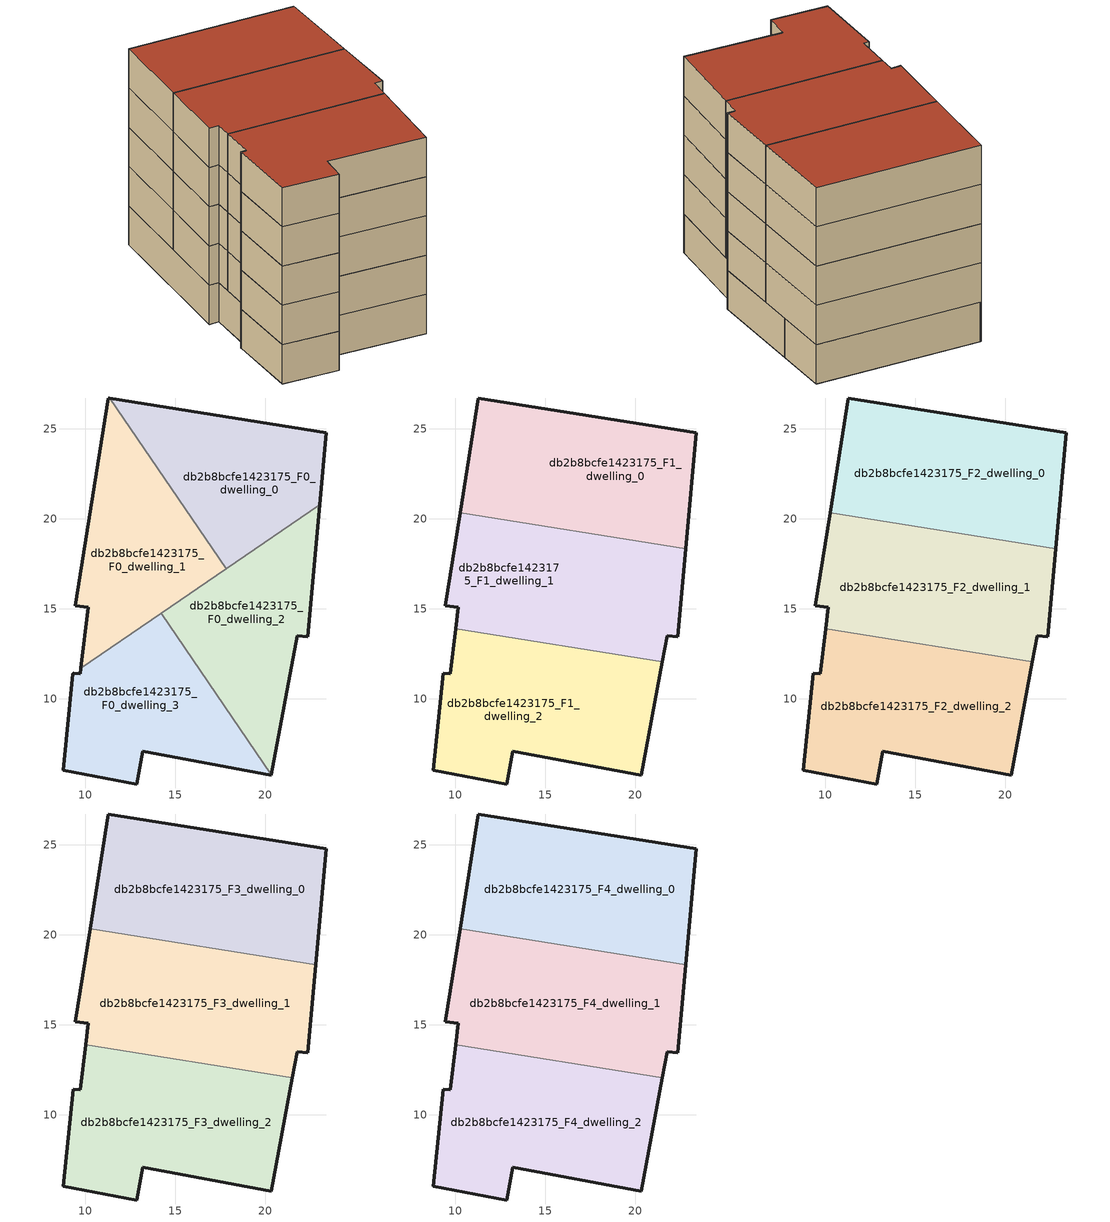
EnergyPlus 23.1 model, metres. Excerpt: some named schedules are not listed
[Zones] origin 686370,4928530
db2b8bcfe1423175_F0_dwelling_0
 floor ground (EU_floor_Construction): 23.04,20.78 23.4,24.79 11.37,26.7 17.85,17.23 z0
 wall outside (EU_wall_Construction): 11.37,26.7 23.4,24.79 23.04,20.78 z0:3
 wall to db2b8bcfe1423175_F0_dwelling_2 (EU_wall_Construction): 23.04,20.78 17.85,17.23 z0:3
 wall to db2b8bcfe1423175_F0_dwelling_1 (EU_wall_Construction): 17.85,17.23 11.37,26.7 z0:3
db2b8bcfe1423175_F0_dwelling_1
 floor ground (EU_floor_Construction): 17.85,17.23 11.37,26.7 11.3,26.71 9.45,15.16 10.17,15.08 9.77,11.71 z0
 wall outside (EU_wall_Construction): 9.77,11.71 10.17,15.08 9.45,15.16 11.3,26.71 11.37,26.7 z0:3
 wall to db2b8bcfe1423175_F0_dwelling_3 (EU_wall_Construction): 14.22,14.75 9.77,11.71 z0:3
 wall to db2b8bcfe1423175_F0_dwelling_2 (EU_wall_Construction): 17.85,17.23 14.22,14.75 z0:3
db2b8bcfe1423175_F0_dwelling_2
 floor ground (EU_floor_Construction): 20.35,5.79 21.78,13.5 22.36,13.45 23.04,20.78 14.22,14.75 z0
 wall outside (EU_wall_Construction): 23.04,20.78 22.36,13.45 21.78,13.5 20.35,5.79 z0:3
 wall to db2b8bcfe1423175_F0_dwelling_3 (EU_wall_Construction): 20.35,5.79 14.22,14.75 z0:3
db2b8bcfe1423175_F0_dwelling_3
 floor ground (EU_floor_Construction): 20.34,5.76 20.35,5.79 14.22,14.75 9.77,11.71 9.73,11.38 9.37,11.43 9.33,11.43 9.33,11.4 8.78,6.03 12.86,5.27 13.2,7.09 z0
 wall outside (EU_wall_Construction): 20.35,5.79 20.34,5.76 13.2,7.09 12.86,5.27 8.78,6.03 9.33,11.4 9.33,11.43 9.37,11.43 9.73,11.38 9.77,11.71 z0:3
db2b8bcfe1423175_F1_dwelling_0
 floor to db2b8bcfe1423175_F0_dwelling_0 (EU_floor_Construction): 23.04,20.78 23.4,24.79 11.37,26.7 16.4,19.36 20.09,18.77 z3
 floor to db2b8bcfe1423175_F0_dwelling_2 (EU_floor_Construction): 22.81,18.34 23.04,20.78 20.09,18.77 z3
 floor to db2b8bcfe1423175_F0_dwelling_1 (EU_floor_Construction): 16.4,19.36 11.37,26.7 11.3,26.71 10.28,20.33 z3
 wall outside (EU_wall_Construction): 10.28,20.33 11.3,26.71 23.4,24.79 22.81,18.34 z3:6
 wall to db2b8bcfe1423175_F1_dwelling_1 (EU_wall_Construction): 22.81,18.34 10.28,20.33 z3:6
db2b8bcfe1423175_F1_dwelling_1
 floor to db2b8bcfe1423175_F0_dwelling_1 (EU_floor_Construction): 17.85,17.23 16.4,19.36 10.28,20.33 9.45,15.16 10.17,15.08 10.03,13.89 12.41,13.51 z3
 floor to db2b8bcfe1423175_F0_dwelling_0 (EU_floor_Construction): 20.09,18.77 16.4,19.36 17.85,17.23 z3
 floor to db2b8bcfe1423175_F0_dwelling_2 (EU_floor_Construction): 21.52,12.07 21.78,13.5 22.36,13.45 22.81,18.34 20.09,18.77 14.22,14.75 15.39,13.04 z3
 floor to db2b8bcfe1423175_F0_dwelling_3 (EU_floor_Construction): 15.39,13.04 14.22,14.75 12.41,13.51 z3
 wall outside (EU_wall_Construction): 22.81,18.34 22.36,13.45 21.78,13.5 21.52,12.07 / 10.03,13.89 10.17,15.08 9.45,15.16 10.28,20.33 z3:6
 wall to db2b8bcfe1423175_F1_dwelling_2 (EU_wall_Construction): 21.52,12.07 10.03,13.89 z3:6
db2b8bcfe1423175_F1_dwelling_2
 floor to db2b8bcfe1423175_F0_dwelling_2 (EU_floor_Construction): 20.35,5.79 21.52,12.07 15.39,13.04 z3
 floor to db2b8bcfe1423175_F0_dwelling_3 (EU_floor_Construction): 20.34,5.76 20.35,5.79 15.39,13.04 12.41,13.51 9.77,11.71 9.73,11.38 9.33,11.43 9.33,11.4 8.78,6.03 12.86,5.27 13.2,7.09 z3
 floor to db2b8bcfe1423175_F0_dwelling_1 (EU_floor_Construction): 12.41,13.51 10.03,13.89 9.77,11.71 z3
 wall outside (EU_wall_Construction): 21.52,12.07 20.34,5.76 13.2,7.09 12.86,5.27 8.78,6.03 9.33,11.43 9.73,11.38 10.03,13.89 z3:6
db2b8bcfe1423175_F2_dwelling_0
 floor to db2b8bcfe1423175_F1_dwelling_0 (EU_floor_Construction): 22.81,18.34 23.4,24.79 11.3,26.71 10.28,20.33 z6
 wall outside (EU_wall_Construction): 10.28,20.33 11.3,26.71 23.4,24.79 22.81,18.34 z6:9
 wall to db2b8bcfe1423175_F2_dwelling_1 (EU_wall_Construction): 22.81,18.34 10.28,20.33 z6:9
db2b8bcfe1423175_F2_dwelling_1
 floor to db2b8bcfe1423175_F1_dwelling_1 (EU_floor_Construction): 21.52,12.07 21.78,13.5 22.36,13.45 22.81,18.34 10.28,20.33 9.45,15.16 10.17,15.08 10.03,13.89 z6
 wall outside (EU_wall_Construction): 22.81,18.34 22.36,13.45 21.78,13.5 21.52,12.07 / 10.03,13.89 10.17,15.08 9.45,15.16 10.28,20.33 z6:9
 wall to db2b8bcfe1423175_F2_dwelling_2 (EU_wall_Construction): 21.52,12.07 10.03,13.89 z6:9
db2b8bcfe1423175_F2_dwelling_2
 floor to db2b8bcfe1423175_F1_dwelling_2 (EU_floor_Construction): 20.34,5.76 21.52,12.07 10.03,13.89 9.73,11.38 9.33,11.43 8.78,6.03 12.86,5.27 13.2,7.09 z6
 wall outside (EU_wall_Construction): 21.52,12.07 20.34,5.76 13.2,7.09 12.86,5.27 8.78,6.03 9.33,11.43 9.73,11.38 10.03,13.89 z6:9
db2b8bcfe1423175_F3_dwelling_0
 floor to db2b8bcfe1423175_F2_dwelling_0 (EU_floor_Construction): 22.81,18.34 23.4,24.79 11.3,26.71 10.28,20.33 z9
 wall outside (EU_wall_Construction): 10.28,20.33 11.3,26.71 23.4,24.79 22.81,18.34 z9:12
 wall to db2b8bcfe1423175_F3_dwelling_1 (EU_wall_Construction): 22.81,18.34 10.28,20.33 z9:12
db2b8bcfe1423175_F3_dwelling_1
 floor to db2b8bcfe1423175_F2_dwelling_1 (EU_floor_Construction): 21.52,12.07 21.78,13.5 22.36,13.45 22.81,18.34 10.28,20.33 9.45,15.16 10.17,15.08 10.03,13.89 z9
 wall outside (EU_wall_Construction): 22.81,18.34 22.36,13.45 21.78,13.5 21.52,12.07 / 10.03,13.89 10.17,15.08 9.45,15.16 10.28,20.33 z9:12
 wall to db2b8bcfe1423175_F3_dwelling_2 (EU_wall_Construction): 21.52,12.07 10.03,13.89 z9:12
db2b8bcfe1423175_F3_dwelling_2
 floor to db2b8bcfe1423175_F2_dwelling_2 (EU_floor_Construction): 20.34,5.76 21.52,12.07 10.03,13.89 9.73,11.38 9.33,11.43 8.78,6.03 12.86,5.27 13.2,7.09 z9
 wall outside (EU_wall_Construction): 21.52,12.07 20.34,5.76 13.2,7.09 12.86,5.27 8.78,6.03 9.33,11.43 9.73,11.38 10.03,13.89 z9:12
db2b8bcfe1423175_F4_dwelling_0
 floor to db2b8bcfe1423175_F3_dwelling_0 (EU_floor_Construction): 22.81,18.34 23.4,24.79 11.3,26.71 10.28,20.33 z12
 wall outside (EU_wall_Construction): 10.28,20.33 11.3,26.71 23.4,24.79 22.81,18.34 z12:15
 wall to db2b8bcfe1423175_F4_dwelling_1 (EU_wall_Construction): 22.81,18.34 10.28,20.33 z12:15
 roof outside (EU_roof_Construction): 23.4,24.79 22.81,18.34 10.28,20.33 11.3,26.71 z15
db2b8bcfe1423175_F4_dwelling_1
 floor to db2b8bcfe1423175_F3_dwelling_1 (EU_floor_Construction): 21.52,12.07 21.78,13.5 22.36,13.45 22.81,18.34 10.28,20.33 9.45,15.16 10.17,15.08 10.03,13.89 z12
 wall outside (EU_wall_Construction): 22.81,18.34 22.36,13.45 21.78,13.5 21.52,12.07 / 10.03,13.89 10.17,15.08 9.45,15.16 10.28,20.33 z12:15
 wall to db2b8bcfe1423175_F4_dwelling_2 (EU_wall_Construction): 21.52,12.07 10.03,13.89 z12:15
 roof outside (EU_roof_Construction): 22.81,18.34 22.36,13.45 21.78,13.5 21.52,12.07 10.03,13.89 10.17,15.08 9.45,15.16 10.28,20.33 z15
db2b8bcfe1423175_F4_dwelling_2
 floor to db2b8bcfe1423175_F3_dwelling_2 (EU_floor_Construction): 20.34,5.76 21.52,12.07 10.03,13.89 9.73,11.38 9.33,11.43 8.78,6.03 12.86,5.27 13.2,7.09 z12
 wall outside (EU_wall_Construction): 21.52,12.07 20.34,5.76 13.2,7.09 12.86,5.27 8.78,6.03 9.33,11.43 9.73,11.38 10.03,13.89 z12:15
 roof outside (EU_roof_Construction): 21.52,12.07 20.34,5.76 13.2,7.09 12.86,5.27 8.78,6.03 9.33,11.43 9.73,11.38 10.03,13.89 z15
[Building]
EU S2 Campaign: North Axis=0; Terrain=City; Solar Distribution=FullExterior
[Site:Location]
Bologna: Latitude=44.5; Longitude=11.25; Time Zone=1; Elevation=37
[SizingPeriod:WeatherFileDays]
AnnualSizingPeriod: Begin Month=1; Begin Day of Month=1; End Month=12; End Day of Month=31; Day of Week for Start Day=Monday; Use Weather File Daylight Saving Period=No; Use Weather File Rain and Snow Indicators=No
[MATERIAL]
EU_InternalMass_Material: Roughness=MediumRough; Thickness=0.1; Conductivity=1; Density=1800; Specific Heat=900; Thermal Absorptance=0.9; Solar Absorptance=0.7; Visible Absorptance=0.7
[MATERIAL:NOMASS] Roughness=MediumRough; Thermal Absorptance=0.9; Solar Absorptance=0.7; Visible Absorptance=0.7
Name | Thermal Resistance
EU_wall_NoMass | 0.905828
EU_roof_NoMass | 0.37593
EU_floor_NoMass | 0.67114
[CONSTRUCTION]
EU_wall_Construction: EU_wall_NoMass
EU_roof_Construction: EU_roof_NoMass
EU_floor_Construction: EU_floor_NoMass
EU_InternalMass_Construction: EU_InternalMass_Material
[ZONE] Type=1; Multiplier=1; Ceiling Height=autocalculate; Floor Area=autocalculate; Part of Total Floor Area=Yes
Name | Volume
db2b8bcfe1423175_F0_dwelling_0; db2b8bcfe1423175_F0_dwelling_1 | 181.532
db2b8bcfe1423175_F1_dwelling_0; db2b8bcfe1423175_F2_dwelling_0; db2b8bcfe1423175_F3_dwelling_0; db2b8bcfe1423175_F4_dwelling_0 | 242.041
db2b8bcfe1423175_F1_dwelling_1; db2b8bcfe1423175_F2_dwelling_1; db2b8bcfe1423175_F3_dwelling_1; db2b8bcfe1423175_F4_dwelling_1 | 242.034
db2b8bcfe1423175_F0_dwelling_2 | 181.541
db2b8bcfe1423175_F1_dwelling_2; db2b8bcfe1423175_F2_dwelling_2; db2b8bcfe1423175_F3_dwelling_2; db2b8bcfe1423175_F4_dwelling_2 | 242.053
db2b8bcfe1423175_F0_dwelling_3 | 181.519
[INTERNALMASS] Construction=EU_InternalMass_Construction
Name | Zone or ZoneList | Surface Area
db2b8bcfe1423175_F0_dwelling_0_EU_InternalMass | db2b8bcfe1423175_F0_dwelling_0 | 60.5105
db2b8bcfe1423175_F0_dwelling_1_EU_InternalMass | db2b8bcfe1423175_F0_dwelling_1 | 60.5127
db2b8bcfe1423175_F0_dwelling_2_EU_InternalMass | db2b8bcfe1423175_F0_dwelling_2 | 60.5153
db2b8bcfe1423175_F0_dwelling_3_EU_InternalMass | db2b8bcfe1423175_F0_dwelling_3 | 60.5063
db2b8bcfe1423175_F1_dwelling_0_EU_InternalMass | db2b8bcfe1423175_F1_dwelling_0 | 80.6802
db2b8bcfe1423175_F1_dwelling_1_EU_InternalMass | db2b8bcfe1423175_F1_dwelling_1 | 80.6782
db2b8bcfe1423175_F1_dwelling_2_EU_InternalMass | db2b8bcfe1423175_F1_dwelling_2 | 80.6849
db2b8bcfe1423175_F2_dwelling_0_EU_InternalMass | db2b8bcfe1423175_F2_dwelling_0 | 80.6802
db2b8bcfe1423175_F2_dwelling_1_EU_InternalMass | db2b8bcfe1423175_F2_dwelling_1 | 80.6782
db2b8bcfe1423175_F2_dwelling_2_EU_InternalMass | db2b8bcfe1423175_F2_dwelling_2 | 80.6849
db2b8bcfe1423175_F3_dwelling_0_EU_InternalMass | db2b8bcfe1423175_F3_dwelling_0 | 80.6802
db2b8bcfe1423175_F3_dwelling_1_EU_InternalMass | db2b8bcfe1423175_F3_dwelling_1 | 80.6782
db2b8bcfe1423175_F3_dwelling_2_EU_InternalMass | db2b8bcfe1423175_F3_dwelling_2 | 80.6849
db2b8bcfe1423175_F4_dwelling_0_EU_InternalMass | db2b8bcfe1423175_F4_dwelling_0 | 80.6802
db2b8bcfe1423175_F4_dwelling_1_EU_InternalMass | db2b8bcfe1423175_F4_dwelling_1 | 80.6782
db2b8bcfe1423175_F4_dwelling_2_EU_InternalMass | db2b8bcfe1423175_F4_dwelling_2 | 80.6849
[OTHEREQUIPMENT] Fuel Type=Electricity; Design Level Calculation Method=Watts/Area; Power per Zone Floor Area=1; Fraction Latent=0; Fraction Radiant=0; Fraction Lost=0; Carbon Dioxide Generation Rate=0; EndUse Subcategory=EU_Step8_InternalGains
Name | Zone or ZoneList or Space or SpaceList | Schedule
EU_Step8_InternalGain_db2b8bcfe1423175_F0_dwelling_0_f000 | db2b8bcfe1423175_F0_dwelling_0 | EU_Step8_GainSchedule_db2b8bcfe1423175_F0_dwelling_0_f000
EU_Step8_InternalGain_db2b8bcfe1423175_F0_dwelling_1_f000 | db2b8bcfe1423175_F0_dwelling_1 | EU_Step8_GainSchedule_db2b8bcfe1423175_F0_dwelling_1_f000
EU_Step8_InternalGain_db2b8bcfe1423175_F0_dwelling_2_f000 | db2b8bcfe1423175_F0_dwelling_2 | EU_Step8_GainSchedule_db2b8bcfe1423175_F0_dwelling_2_f000
EU_Step8_InternalGain_db2b8bcfe1423175_F0_dwelling_3_f000 | db2b8bcfe1423175_F0_dwelling_3 | EU_Step8_GainSchedule_db2b8bcfe1423175_F0_dwelling_3_f000
EU_Step8_InternalGain_db2b8bcfe1423175_F1_dwelling_0_f000 | db2b8bcfe1423175_F1_dwelling_0 | EU_Step8_GainSchedule_db2b8bcfe1423175_F1_dwelling_0_f000
EU_Step8_InternalGain_db2b8bcfe1423175_F1_dwelling_1_f000 | db2b8bcfe1423175_F1_dwelling_1 | EU_Step8_GainSchedule_db2b8bcfe1423175_F1_dwelling_1_f000
EU_Step8_InternalGain_db2b8bcfe1423175_F1_dwelling_2_f000 | db2b8bcfe1423175_F1_dwelling_2 | EU_Step8_GainSchedule_db2b8bcfe1423175_F1_dwelling_2_f000
EU_Step8_InternalGain_db2b8bcfe1423175_F2_dwelling_0_f000 | db2b8bcfe1423175_F2_dwelling_0 | EU_Step8_GainSchedule_db2b8bcfe1423175_F2_dwelling_0_f000
EU_Step8_InternalGain_db2b8bcfe1423175_F2_dwelling_1_f000 | db2b8bcfe1423175_F2_dwelling_1 | EU_Step8_GainSchedule_db2b8bcfe1423175_F2_dwelling_1_f000
EU_Step8_InternalGain_db2b8bcfe1423175_F2_dwelling_2_f000 | db2b8bcfe1423175_F2_dwelling_2 | EU_Step8_GainSchedule_db2b8bcfe1423175_F2_dwelling_2_f000
EU_Step8_InternalGain_db2b8bcfe1423175_F3_dwelling_0_f000 | db2b8bcfe1423175_F3_dwelling_0 | EU_Step8_GainSchedule_db2b8bcfe1423175_F3_dwelling_0_f000
EU_Step8_InternalGain_db2b8bcfe1423175_F3_dwelling_1_f000 | db2b8bcfe1423175_F3_dwelling_1 | EU_Step8_GainSchedule_db2b8bcfe1423175_F3_dwelling_1_f000
EU_Step8_InternalGain_db2b8bcfe1423175_F3_dwelling_2_f000 | db2b8bcfe1423175_F3_dwelling_2 | EU_Step8_GainSchedule_db2b8bcfe1423175_F3_dwelling_2_f000
EU_Step8_InternalGain_db2b8bcfe1423175_F4_dwelling_0_f000 | db2b8bcfe1423175_F4_dwelling_0 | EU_Step8_GainSchedule_db2b8bcfe1423175_F4_dwelling_0_f000
EU_Step8_InternalGain_db2b8bcfe1423175_F4_dwelling_1_f000 | db2b8bcfe1423175_F4_dwelling_1 | EU_Step8_GainSchedule_db2b8bcfe1423175_F4_dwelling_1_f000
EU_Step8_InternalGain_db2b8bcfe1423175_F4_dwelling_2_f000 | db2b8bcfe1423175_F4_dwelling_2 | EU_Step8_GainSchedule_db2b8bcfe1423175_F4_dwelling_2_f000
[ZONEVENTILATION:DESIGNFLOWRATE] Schedule=EU_AlwaysOn; Design Flow Rate Calculation Method=AirChanges/Hour; Air Changes per Hour=0.73129; Ventilation Type=Natural; Fan Pressure Rise=0; Fan Total Efficiency=1; Constant Term Coefficient=1; Temperature Term Coefficient=0; Velocity Term Coefficient=0; Velocity Squared Term Coefficient=0; Minimum Indoor Temperature=-100; Maximum Indoor Temperature=100; Delta Temperature=-100; Minimum Outdoor Temperature=-100; Maximum Outdoor Temperature=100; Maximum Wind Speed=40
Name | Zone or ZoneList or Space or SpaceList
EU_ConstantAir_db2b8bcfe1423175_F0_dwelling_0 | db2b8bcfe1423175_F0_dwelling_0
EU_ConstantAir_db2b8bcfe1423175_F0_dwelling_1 | db2b8bcfe1423175_F0_dwelling_1
EU_ConstantAir_db2b8bcfe1423175_F0_dwelling_2 | db2b8bcfe1423175_F0_dwelling_2
EU_ConstantAir_db2b8bcfe1423175_F0_dwelling_3 | db2b8bcfe1423175_F0_dwelling_3
EU_ConstantAir_db2b8bcfe1423175_F1_dwelling_0 | db2b8bcfe1423175_F1_dwelling_0
EU_ConstantAir_db2b8bcfe1423175_F1_dwelling_1 | db2b8bcfe1423175_F1_dwelling_1
EU_ConstantAir_db2b8bcfe1423175_F1_dwelling_2 | db2b8bcfe1423175_F1_dwelling_2
EU_ConstantAir_db2b8bcfe1423175_F2_dwelling_0 | db2b8bcfe1423175_F2_dwelling_0
EU_ConstantAir_db2b8bcfe1423175_F2_dwelling_1 | db2b8bcfe1423175_F2_dwelling_1
EU_ConstantAir_db2b8bcfe1423175_F2_dwelling_2 | db2b8bcfe1423175_F2_dwelling_2
EU_ConstantAir_db2b8bcfe1423175_F3_dwelling_0 | db2b8bcfe1423175_F3_dwelling_0
EU_ConstantAir_db2b8bcfe1423175_F3_dwelling_1 | db2b8bcfe1423175_F3_dwelling_1
EU_ConstantAir_db2b8bcfe1423175_F3_dwelling_2 | db2b8bcfe1423175_F3_dwelling_2
EU_ConstantAir_db2b8bcfe1423175_F4_dwelling_0 | db2b8bcfe1423175_F4_dwelling_0
EU_ConstantAir_db2b8bcfe1423175_F4_dwelling_1 | db2b8bcfe1423175_F4_dwelling_1
EU_ConstantAir_db2b8bcfe1423175_F4_dwelling_2 | db2b8bcfe1423175_F4_dwelling_2
[HVACTEMPLATE:THERMOSTAT] Constant Heating Setpoint=20; Constant Cooling Setpoint=50
EU_HeatOnly_db2b8bcfe1423175_F0_dwelling_0; EU_HeatOnly_db2b8bcfe1423175_F0_dwelling_1; EU_HeatOnly_db2b8bcfe1423175_F0_dwelling_2; EU_HeatOnly_db2b8bcfe1423175_F0_dwelling_3; EU_HeatOnly_db2b8bcfe1423175_F1_dwelling_0; EU_HeatOnly_db2b8bcfe1423175_F1_dwelling_1; EU_HeatOnly_db2b8bcfe1423175_F1_dwelling_2; EU_HeatOnly_db2b8bcfe1423175_F2_dwelling_0; EU_HeatOnly_db2b8bcfe1423175_F2_dwelling_1; EU_HeatOnly_db2b8bcfe1423175_F2_dwelling_2; EU_HeatOnly_db2b8bcfe1423175_F3_dwelling_0; EU_HeatOnly_db2b8bcfe1423175_F3_dwelling_1; EU_HeatOnly_db2b8bcfe1423175_F3_dwelling_2; EU_HeatOnly_db2b8bcfe1423175_F4_dwelling_0; EU_HeatOnly_db2b8bcfe1423175_F4_dwelling_1; EU_HeatOnly_db2b8bcfe1423175_F4_dwelling_2
[HVACTEMPLATE:ZONE:IDEALLOADSAIRSYSTEM] System Availability Schedule=EU_AlwaysOn; Maximum Heating Supply Air Temperature=50; Minimum Cooling Supply Air Temperature=13; Maximum Heating Supply Air Humidity Ratio=0.0156; Minimum Cooling Supply Air Humidity Ratio=0.0077; Heating Limit=NoLimit; Cooling Limit=NoLimit; Heating Availability Schedule=EU_AlwaysOn; Cooling Availability Schedule=EU_CoolingOff; Dehumidification Control Type=ConstantSensibleHeatRatio; Cooling Sensible Heat Ratio=0.7; Dehumidification Setpoint=60; Humidification Control Type=None; Humidification Setpoint=30; Outdoor Air Method=None; Outdoor Air Flow Rate per Person=0.00944; Outdoor Air Flow Rate per Zone Floor Area=0; Outdoor Air Flow Rate per Zone=0; Demand Controlled Ventilation Type=None; Outdoor Air Economizer Type=NoEconomizer; Heat Recovery Type=None; Sensible Heat Recovery Effectiveness=0.7; Latent Heat Recovery Effectiveness=0.65
Name | Template Thermostat
db2b8bcfe1423175_F0_dwelling_0 | EU_HeatOnly_db2b8bcfe1423175_F0_dwelling_0
db2b8bcfe1423175_F0_dwelling_1 | EU_HeatOnly_db2b8bcfe1423175_F0_dwelling_1
db2b8bcfe1423175_F0_dwelling_2 | EU_HeatOnly_db2b8bcfe1423175_F0_dwelling_2
db2b8bcfe1423175_F0_dwelling_3 | EU_HeatOnly_db2b8bcfe1423175_F0_dwelling_3
db2b8bcfe1423175_F1_dwelling_0 | EU_HeatOnly_db2b8bcfe1423175_F1_dwelling_0
db2b8bcfe1423175_F1_dwelling_1 | EU_HeatOnly_db2b8bcfe1423175_F1_dwelling_1
db2b8bcfe1423175_F1_dwelling_2 | EU_HeatOnly_db2b8bcfe1423175_F1_dwelling_2
db2b8bcfe1423175_F2_dwelling_0 | EU_HeatOnly_db2b8bcfe1423175_F2_dwelling_0
db2b8bcfe1423175_F2_dwelling_1 | EU_HeatOnly_db2b8bcfe1423175_F2_dwelling_1
db2b8bcfe1423175_F2_dwelling_2 | EU_HeatOnly_db2b8bcfe1423175_F2_dwelling_2
db2b8bcfe1423175_F3_dwelling_0 | EU_HeatOnly_db2b8bcfe1423175_F3_dwelling_0
db2b8bcfe1423175_F3_dwelling_1 | EU_HeatOnly_db2b8bcfe1423175_F3_dwelling_1
db2b8bcfe1423175_F3_dwelling_2 | EU_HeatOnly_db2b8bcfe1423175_F3_dwelling_2
db2b8bcfe1423175_F4_dwelling_0 | EU_HeatOnly_db2b8bcfe1423175_F4_dwelling_0
db2b8bcfe1423175_F4_dwelling_1 | EU_HeatOnly_db2b8bcfe1423175_F4_dwelling_1
db2b8bcfe1423175_F4_dwelling_2 | EU_HeatOnly_db2b8bcfe1423175_F4_dwelling_2
